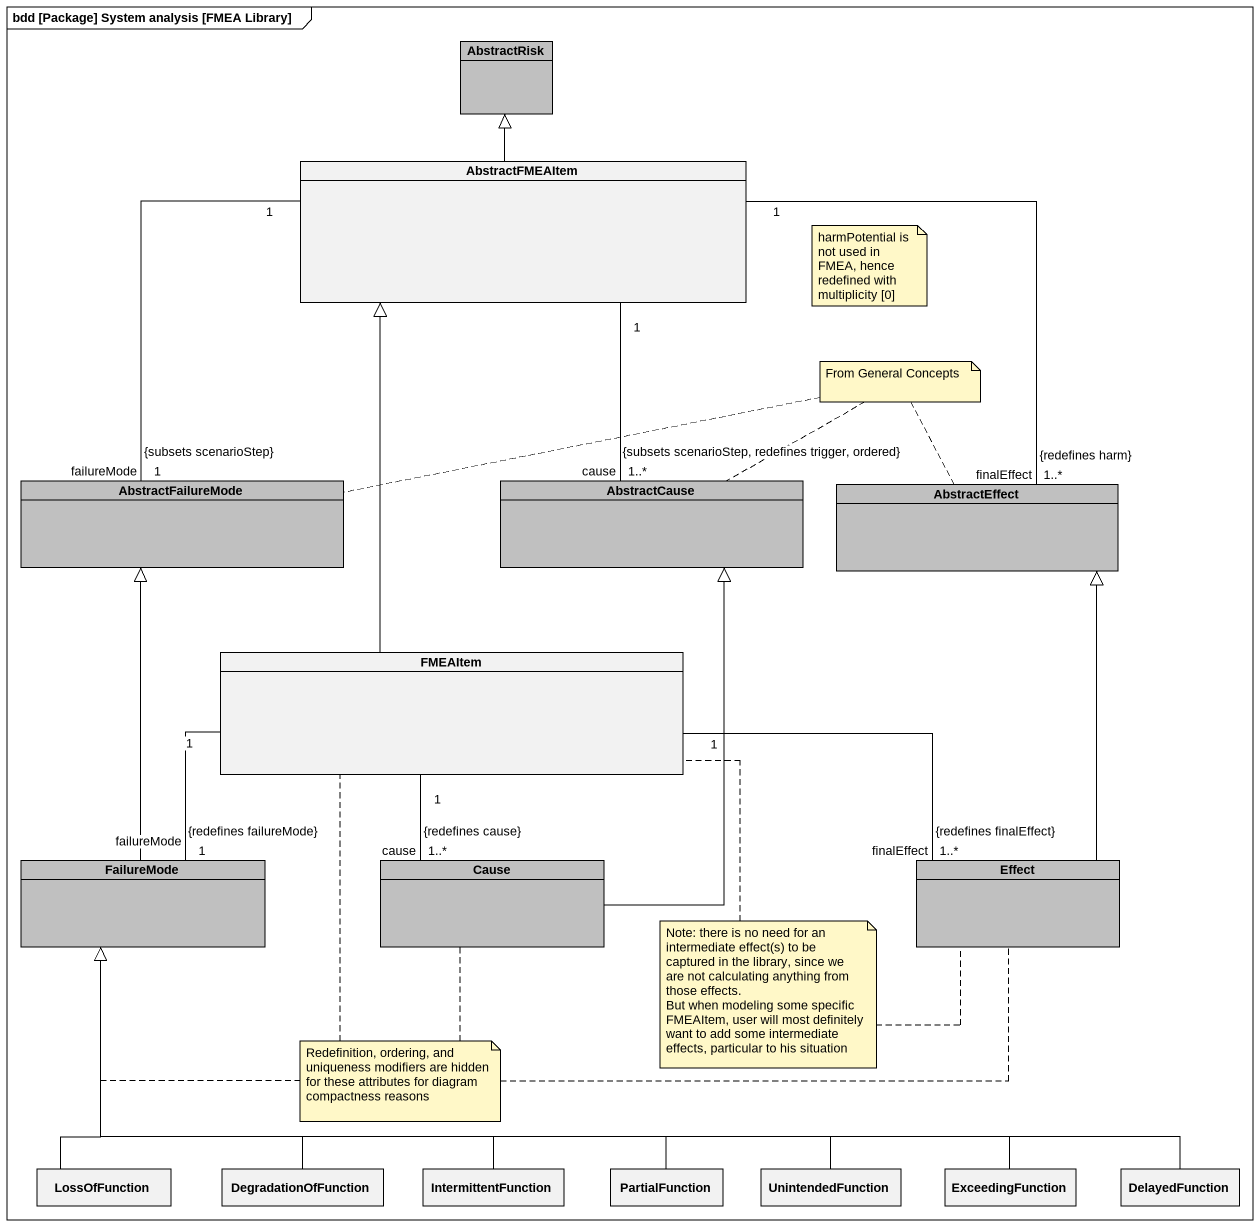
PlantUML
@startuml
mainframe bdd [Package] System analysis [FMEA Library]
hide circle
hide empty members
class AbstractRisk #C0C0C0
class AbstractFMEAItem
class AbstractFailureMode #C0C0C0
class AbstractCause #C0C0C0
class AbstractEffect #C0C0C0
class FMEAItem
class FailureMode #C0C0C0
class Cause #C0C0C0
class Effect #C0C0C0
class LossOfFunction
class DegradationOfFunction
class IntermittentFunction
class PartialFunction
class UnintendedFunction
class ExceedingFunction
class DelayedFunction
AbstractFMEAItem -up-|> AbstractRisk
AbstractFMEAItem "1" -- "failureMode\n1\n{subsets scenarioStep}" AbstractFailureMode
AbstractFMEAItem "1" -- "cause\n1..*\n{subsets scenarioStep, redefines trigger, ordered}" AbstractCause
AbstractFMEAItem "1" -- "finalEffect\n1..*\n{redefines harm}" AbstractEffect
FMEAItem -up-|> AbstractFMEAItem
FMEAItem "1" -- "failureMode\n1\n{redefines failureMode}" FailureMode
FMEAItem "1" -- "cause\n1..*\n{redefines cause}" Cause
FMEAItem "1" -right- "finalEffect\n1..*\n{redefines finalEffect}" Effect
FailureMode -up-|> AbstractFailureMode
Cause -up-|> AbstractCause
Effect -up-|> AbstractEffect
LossOfFunction -up-|> FailureMode
DegradationOfFunction -up-|> FailureMode
IntermittentFunction -up-|> FailureMode
PartialFunction -left-|> FailureMode
UnintendedFunction -left-|> FailureMode
ExceedingFunction -left-|> FailureMode
DelayedFunction -left-|> FailureMode
note as N1
  harmPotential is not used in FMEA, hence redefined with multiplicity [0]
end note
note as N2
  From General Concepts
end note
N2 .. AbstractCause
N2 .. AbstractFailureMode
N2 .. AbstractEffect
note as N3
  Note: there is no need for an intermediate effect(s) to be captured in the library, since we are not calculating anything from those effects.
  But when modeling some specific FMEAItem, user will most definitely want to add some intermediate effects, particular to his situation
end note
N3 .. Effect
N3 .. FMEAItem
note as N4
  Redefinition, ordering, and uniqueness modifiers are hidden for these attributes for diagram compactness reasons
end note
N4 .. Effect
N4 .. Cause
N4 .. FailureMode
N4 .. FMEAItem
@enduml
